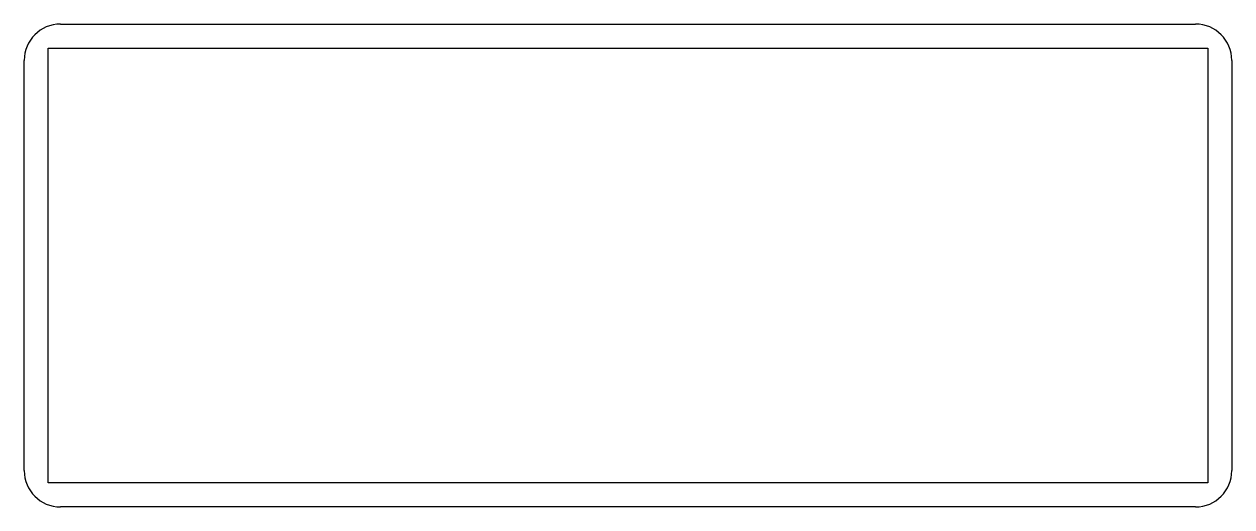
# Model space of a CAD drawing. Extents: x -50 to 50, y 0 to 40.
import ezdxf

# ---------------------------------------------------------------- set-up
doc = ezdxf.new("R2010")
doc.units = 0

msp = doc.modelspace()

# ---------------------------------------------------------------- linework, layer by layer
for p, q in [((-47, 40), (47, 40)), ((-48, 38), (48, 38)), ((-48, 2), (-48, 38)), ((48, 38), (48, 2)), ((-50, 3), (-50, 37)), ((50, 37), (50, 3)), ((48, 2), (-48, 2)), ((47, 0), (-47, 0))]:
    msp.add_line(p, q)
for centre, start, end in [((-47, 37), 90, 180), ((47, 37), 0, 90), ((-47, 3), 180, 270), ((47, 3), 270, 0)]:
    msp.add_arc(centre, 3, start, end)

doc.saveas('drawing.dxf')
